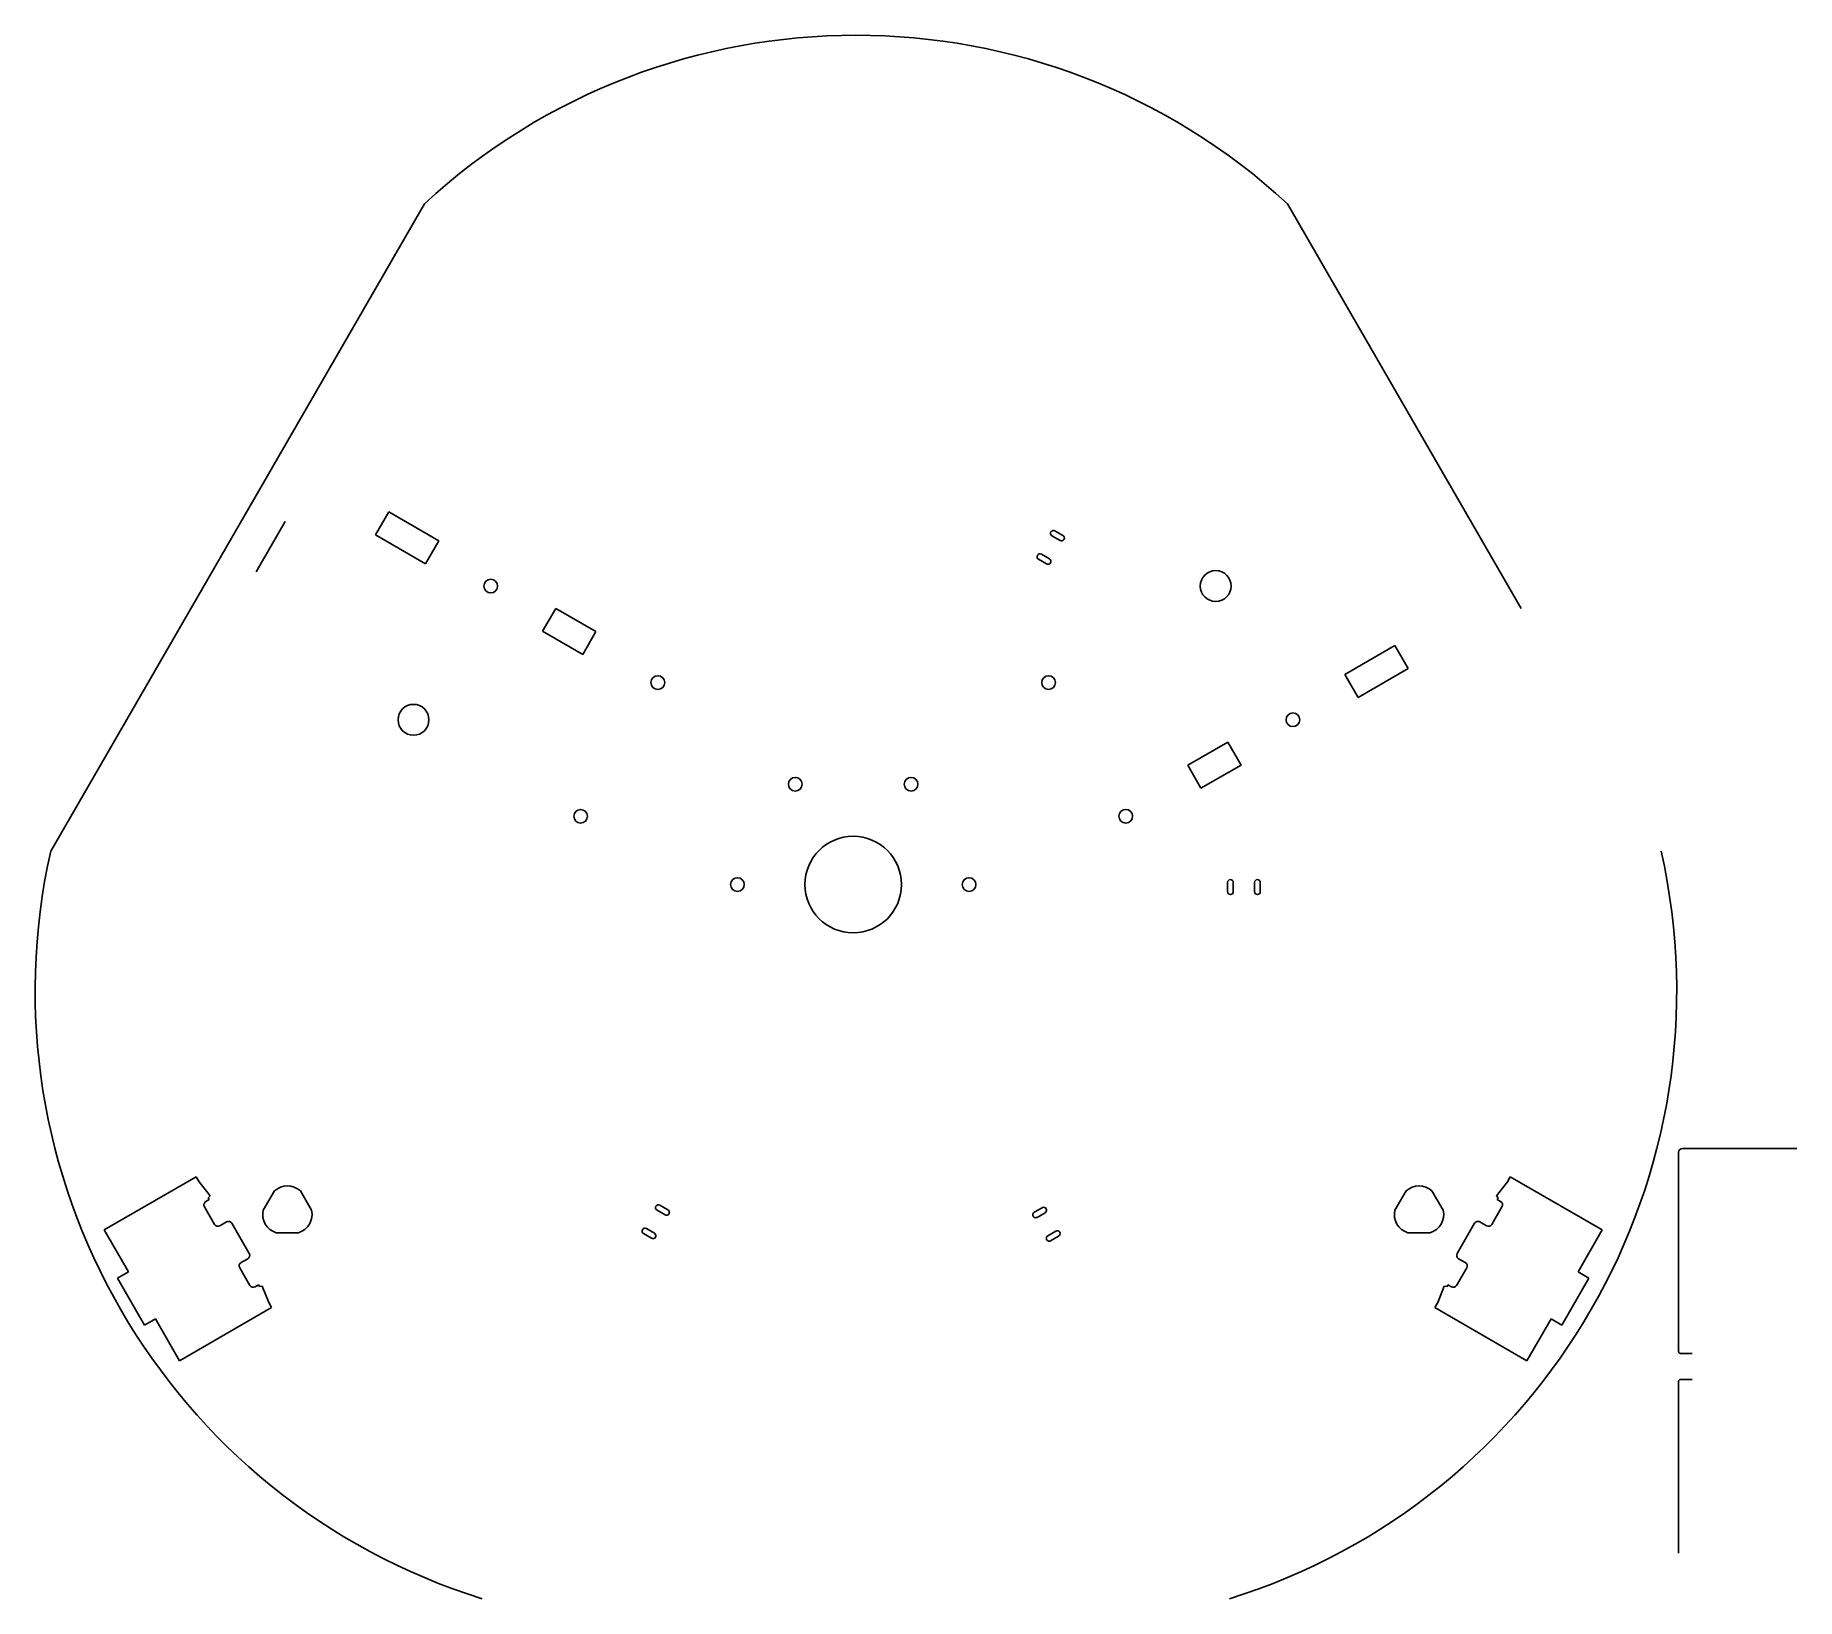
# Model space of a CAD drawing. Header units: inches. Extents: x 90 to 547, y 1114 to 1519.
import ezdxf

# ---------------------------------------------------------------- set-up
doc = ezdxf.new("R2010")
doc.units = ezdxf.units.IN
doc.header["$MEASUREMENT"] = 0
doc.linetypes.add('Continuous2', pattern=[0])
doc.layers.add('68351 TABLE', color=1, linetype='Continuous')

msp = doc.modelspace()

# ---------------------------------------------------------------- linework, layer by layer
at = {"layer": '68351 TABLE', "color": 1, "linetype": 'Continuous2', "lineweight": -3, "true_color": 0xff0000}
for p, q in [((94.35, 1307.77), (191.16, 1475.45)), ((414.78, 1475.45), (475.31, 1370.6)), ((516.13, 1178.17), (516.13, 1229.77)), ((517.13, 1230.77), (546.73, 1230.77)), ((516.63, 1177.67), (519.63, 1177.67)), ((516.13, 1125.91), (516.13, 1170.41)), ((519.63, 1170.91), (516.63, 1170.91))]:
    msp.add_line(p, q, dxfattribs=at)
at = {"layer": '68351 TABLE', "color": 5, "linetype": 'Continuous2', "lineweight": -3, "true_color": 0x0000ff}
for p, q in [((147.55, 1380.15), (155.08, 1393.19)), ((181.92, 1395.65), (178.49, 1389.71)), ((194.91, 1388.15), (181.92, 1395.65)), ((178.49, 1389.71), (191.48, 1382.21)), ((191.48, 1382.21), (194.91, 1388.15)), ((353.77, 1389.43), (355.85, 1388.23)), ((356.6, 1389.53), (354.52, 1390.73)), ((350.27, 1383.37), (352.35, 1382.17)), ((353.1, 1383.47), (351.02, 1384.67)), ((225.22, 1370.65), (221.79, 1364.71)), ((235.61, 1364.65), (225.22, 1370.65)), ((221.79, 1364.71), (232.18, 1358.71)), ((232.18, 1358.71), (235.61, 1364.65)), ((442.62, 1361.01), (429.63, 1353.51)), ((446.05, 1355.07), (442.62, 1361.01)), ((429.63, 1353.51), (433.06, 1347.57)), ((433.06, 1347.57), (446.05, 1355.07)), ((399.32, 1336.01), (388.93, 1330.01)), ((402.75, 1330.07), (399.32, 1336.01)), ((388.93, 1330.01), (392.36, 1324.07)), ((392.36, 1324.07), (402.75, 1330.07)), ((399.24, 1299.67), (399.24, 1297.27)), ((400.74, 1297.27), (400.74, 1299.67)), ((406.24, 1299.67), (406.24, 1297.27)), ((407.74, 1297.27), (407.74, 1299.67)), ((132.02, 1223.4), (108.2, 1209.65)), ((132.77, 1222.1), (132.02, 1223.4)), ((471.77, 1222.1), (472.52, 1223.4)), ((472.52, 1223.4), (496.34, 1209.65)), ((132.77, 1222.1), (135.64, 1218.52)), ((149.41, 1214.73), (152.32, 1219.76)), ((159.03, 1219.76), (161.93, 1214.73)), ((442.61, 1214.73), (445.51, 1219.76)), ((452.22, 1219.76), (455.13, 1214.73)), ((471.77, 1222.1), (468.9, 1218.52)), ((136.81, 1211.09), (134.19, 1215.64)), ((134.55, 1217), (135.42, 1217.5)), ((135.64, 1218.52), (135.17, 1217.94)), ((135.42, 1217.5), (135.17, 1217.94)), ((251.44, 1214.75), (253.52, 1213.55)), ((254.27, 1214.85), (252.19, 1216.05)), ((351.24, 1215.41), (349.16, 1214.21)), ((349.91, 1212.91), (351.99, 1214.11)), ((470.35, 1215.64), (467.73, 1211.09)), ((468.9, 1218.52), (469.37, 1217.94)), ((469.12, 1217.5), (469.37, 1217.94)), ((469.99, 1217), (469.12, 1217.5)), ((114.48, 1198.77), (108.2, 1209.65)), ((139.91, 1211.72), (138.18, 1210.72)), ((145.78, 1203.56), (141.28, 1211.36)), ((250.77, 1208.79), (248.69, 1209.99)), ((463.26, 1211.36), (458.76, 1203.56)), ((466.36, 1210.72), (464.63, 1211.72)), ((496.34, 1209.65), (490.06, 1198.77)), ((158.58, 1208.92), (152.77, 1208.92)), ((247.94, 1208.69), (250.02, 1207.49)), ((354.74, 1209.35), (352.66, 1208.15)), ((353.41, 1206.85), (355.49, 1208.05)), ((451.77, 1208.92), (445.96, 1208.92)), ((143.68, 1201.2), (145.41, 1202.2)), ((459.13, 1202.2), (460.86, 1201.2)), ((114.48, 1198.77), (111.67, 1197.15)), ((111.67, 1197.15), (118.67, 1185.02)), ((145.94, 1195.28), (143.31, 1199.83)), ((461.23, 1199.83), (458.6, 1195.28)), ((485.87, 1185.02), (492.87, 1197.15)), ((492.87, 1197.15), (490.06, 1198.77)), ((147.3, 1194.92), (148.17, 1195.42)), ((148.17, 1195.42), (148.42, 1194.99)), ((149.16, 1195.11), (148.42, 1194.99)), ((150.83, 1190.82), (149.16, 1195.11)), ((453.71, 1190.82), (455.38, 1195.11)), ((455.38, 1195.11), (456.12, 1194.99)), ((456.37, 1195.42), (456.12, 1194.99)), ((457.24, 1194.92), (456.37, 1195.42)), ((118.67, 1185.02), (121.48, 1186.65)), ((127.76, 1175.77), (121.48, 1186.65)), ((151.58, 1189.52), (127.76, 1175.77)), ((150.83, 1190.82), (151.58, 1189.52)), ((453.71, 1190.82), (452.96, 1189.52)), ((452.96, 1189.52), (476.78, 1175.77)), ((483.06, 1186.65), (476.78, 1175.77)), ((483.06, 1186.65), (485.87, 1185.02))]:
    msp.add_line(p, q, dxfattribs=at)
for centre, radius in [((396.19, 1376.43), 4), ((208.35, 1376.43), 1.77), ((251.65, 1351.43), 1.78), ((352.89, 1351.43), 1.77), ((188.35, 1341.79), 4), ((416.19, 1341.79), 1.77), ((287.27, 1325.09), 1.78), ((317.27, 1325.09), 1.77), ((231.65, 1316.79), 1.77), ((372.89, 1316.79), 1.78), ((302.27, 1299.11), 12.5), ((272.27, 1299.11), 1.77), ((332.27, 1299.11), 1.78)]:
    msp.add_circle(centre, radius, dxfattribs=at)
at = {"layer": '68351 TABLE', "color": 1, "linetype": 'Continuous2', "lineweight": -3, "true_color": 0xff0000}
for centre, radius, start, end in [((302.97, 1354.11), 165, 47.3414, 132.6586), ((255.34, 1271.61), 165, 167.3414, 252.6586), ((350.6, 1271.61), 165, 287.3414, 12.6586), ((517.13, 1229.77), 1, 90, 180), ((516.63, 1178.17), 0.5, 180, 270), ((516.63, 1170.41), 0.5, 90, 180)]:
    msp.add_arc(centre, radius, start, end, dxfattribs=at)
at = {"layer": '68351 TABLE', "color": 5, "linetype": 'Continuous2', "lineweight": -3, "true_color": 0x0000ff}
for centre, radius, start, end in [((354.15, 1390.08), 0.75, 60, 240), ((356.23, 1388.88), 0.75, 240, 60), ((350.65, 1384.02), 0.75, 60, 240), ((352.73, 1382.82), 0.75, 240, 60), ((399.99, 1299.67), 0.75, 0, 180), ((399.99, 1297.27), 0.75, 180, 0), ((406.99, 1299.67), 0.75, 0, 180), ((406.99, 1297.27), 0.75, 180, 360), ((155.67, 1216.12), 4.95, 47.3414, 132.6586), ((448.87, 1216.12), 4.95, 47.3414, 132.6586), ((135.05, 1216.14), 1, 120, 210), ((154.24, 1213.65), 4.95, 167.3414, 252.6586), ((157.1, 1213.65), 4.95, 287.3414, 12.6586), ((251.81, 1215.4), 0.75, 60, 240), ((253.89, 1214.2), 0.75, 240, 60), ((349.53, 1213.56), 0.75, 120, 300), ((351.61, 1214.76), 0.75, 300, 120), ((447.44, 1213.65), 4.95, 167.3414, 252.6586), ((450.3, 1213.65), 4.95, 287.3414, 12.6586), ((469.49, 1216.14), 1, 330, 60), ((137.68, 1211.59), 1, 210, 300), ((140.41, 1210.86), 1, 30, 120), ((248.31, 1209.34), 0.75, 60, 240), ((355.11, 1208.7), 0.75, 300, 120), ((464.13, 1210.86), 1, 60, 150), ((466.86, 1211.59), 1, 240, 330), ((250.39, 1208.14), 0.75, 240, 60), ((353.03, 1207.5), 0.75, 120, 300), ((144.18, 1200.33), 1, 120, 210), ((144.91, 1203.06), 1, 300, 30), ((459.63, 1203.06), 1, 150, 240), ((460.36, 1200.33), 1, 330, 60), ((146.8, 1195.78), 1, 210, 300), ((457.74, 1195.78), 1, 240, 330)]:
    msp.add_arc(centre, radius, start, end, dxfattribs=at)

doc.saveas('drawing.dxf')
